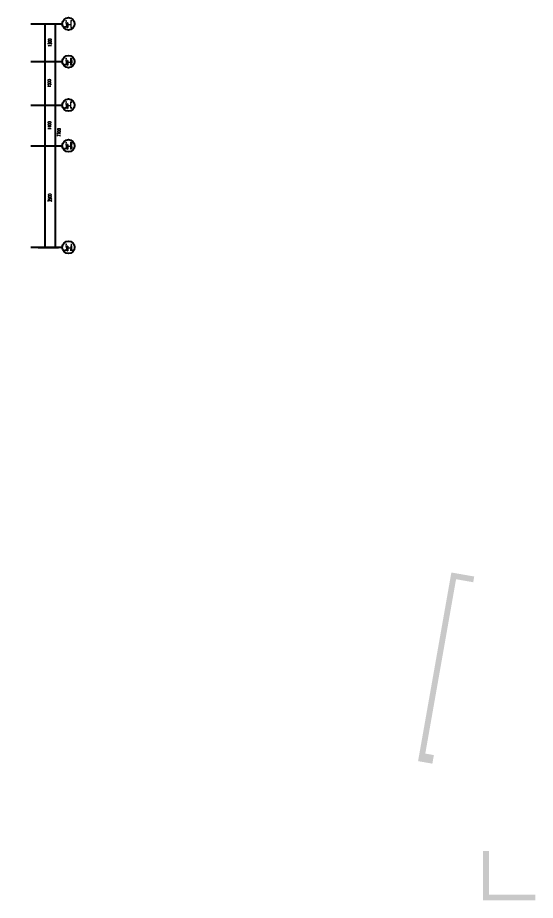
# Model space of a CAD drawing. Extents: x 184967 to 628822, y -100826 to 121332.
# Drawn here: x 575545 to 593366, y -56770 to -26357 of the extents above; entities that cross this region are included whole.
import ezdxf
from ezdxf.enums import TextEntityAlignment as Align

# ---------------------------------------------------------------- set-up
doc = ezdxf.new("R2010")
doc.units = 0
doc.header["$MEASUREMENT"] = 0
doc.layers.add('03-col-2F~4F$0$$0$COLU_HATCH', color=251, linetype='Continuous', lineweight=0)
doc.layers.add('AXIS_TEXT', color=7, linetype='Continuous')
doc.layers.add('PUB_DIM', color=3, linetype='Continuous')
doc.styles.add('_TCH_AXIS', font='COMPLEX', dxfattribs={"bigfont": 'GBCBIG'})
doc.styles.add('COMPLEX', font='COMPLEX')
doc.styles.add('尺寸标注', font='txt.shx', dxfattribs={"width": 0.6, "height": 110})
doc.dimstyles.new('1-50', dxfattribs={"dimscale": 50, "dimtxt": 110, "dimasz": 1, "dimexe": 2, "dimexo": 2, "dimgap": 0.6, "dimtad": 1, "dimdec": 0, "dimrnd": 5, "dimtxsty": '尺寸标注', "dimblk": 'ARCHTICK', "dimcen": 2.5, "dimclrd": 251, "dimclre": 251, "dimclrt": 50, "dimadec": 0, "dimazin": 0, "dimtfac": 1, "dimtdec": 0, "dimtix": 1, "dimtmove": 2, "dimatfit": 3, "dimldrblk": 'DOT', "dimfxl": 0, "dimarcsym": 0})

# ---------------------------------------------------------------- blocks, each defined once
blk = doc.blocks.new('_ArchTick')
at = {"color": 0, "linetype": 'ByBlock', "const_width": 0.4}
blk.add_lwpolyline([(-0.5, -0.5), (0.5, 0.5)], dxfattribs=at)
blk = doc.blocks.new('*D2115')
at = {"layer": 'Defpoints', "color": 0, "linetype": 'ByBlock', "transparency": 16777216}
for p in [(575545, -26571), (576845, -26571), (575545, -34271)]:
    blk.add_point(p, dxfattribs=at)
at = {"layer": 'PUB_DIM', "color": 251, "lineweight": -2, "transparency": 16777216}
for p, q in [((576595, -26571), (576945, -26571)), ((576845, -34271), (576845, -26571)), ((576595, -34271), (576945, -34271))]:
    blk.add_line(p, q, dxfattribs=at)
at = {"layer": 'PUB_DIM', "color": 251, "linetype": 'ByBlock', "lineweight": -2, "transparency": 16777216, "xscale": 50, "yscale": 50, "zscale": 50}
for p, rotation in [((576845, -26571), 90), ((576845, -34271), 270)]:
    blk.add_blockref('_ArchTick', p, dxfattribs=dict(at, rotation=rotation))
at = {"layer": 'PUB_DIM', "color": 50, "linetype": 'ByBlock', "transparency": 16777216, "insert": (576970, -30311), "char_height": 110, "attachment_point": 5, "rotation": 90, "style": '尺寸标注'}
blk.add_mtext('7700', dxfattribs=at)
blk = doc.blocks.new('_Dot')
at = {"color": 0, "linetype": 'ByBlock', "lineweight": -2}
blk.add_line((-0.5, 0), (-1, 0), dxfattribs=at)
at = {"color": 0, "linetype": 'ByBlock', "const_width": 0.5}
blk.add_lwpolyline([(-0.25, 0, 1), (0.25, 0, 1)], format="xyb", close=True, dxfattribs=at)
blk = doc.blocks.new('*D2116')
at = {"layer": 'Defpoints', "color": 0, "linetype": 'ByBlock', "transparency": 16777216}
for p in [(575996, -30771), (576496, -30771), (575996, -34271)]:
    blk.add_point(p, dxfattribs=at)
at = {"layer": 'PUB_DIM', "color": 251, "lineweight": -2, "transparency": 16777216}
for p, q in [((576246, -30771), (576596, -30771)), ((576496, -34271), (576496, -30771)), ((576246, -34271), (576596, -34271))]:
    blk.add_line(p, q, dxfattribs=at)
at = {"layer": 'PUB_DIM', "color": 251, "linetype": 'ByBlock', "lineweight": -2, "transparency": 16777216, "xscale": 50, "yscale": 50, "zscale": 50}
for p, rotation in [((576496, -30771), 90), ((576496, -34271), 270)]:
    blk.add_blockref('_ArchTick', p, dxfattribs=dict(at, rotation=rotation))
at = {"layer": 'PUB_DIM', "color": 50, "linetype": 'ByBlock', "transparency": 16777216, "insert": (576654, -32568), "char_height": 110, "attachment_point": 5, "rotation": 90, "style": '尺寸标注'}
blk.add_mtext('3500', dxfattribs=at)
blk = doc.blocks.new('*D2117')
at = {"layer": 'Defpoints', "color": 0, "linetype": 'ByBlock', "transparency": 16777216}
for p in [(575996, -29371), (576496, -29371), (575996, -30771)]:
    blk.add_point(p, dxfattribs=at)
at = {"layer": 'PUB_DIM', "color": 251, "lineweight": -2, "transparency": 16777216}
for p, q in [((576246, -29371), (576596, -29371)), ((576496, -30771), (576496, -29371)), ((576246, -30771), (576596, -30771))]:
    blk.add_line(p, q, dxfattribs=at)
at = {"layer": 'PUB_DIM', "color": 251, "linetype": 'ByBlock', "lineweight": -2, "transparency": 16777216, "xscale": 50, "yscale": 50, "zscale": 50}
for p, rotation in [((576496, -29371), 90), ((576496, -30771), 270)]:
    blk.add_blockref('_ArchTick', p, dxfattribs=dict(at, rotation=rotation))
at = {"layer": 'PUB_DIM', "color": 50, "linetype": 'ByBlock', "transparency": 16777216, "insert": (576640, -30071), "char_height": 110, "attachment_point": 5, "rotation": 90, "style": '尺寸标注'}
blk.add_mtext('1400', dxfattribs=at)
blk = doc.blocks.new('*D2118')
at = {"layer": 'Defpoints', "color": 0, "linetype": 'ByBlock', "transparency": 16777216}
for p in [(575996, -27871), (576496, -27871), (575996, -29371)]:
    blk.add_point(p, dxfattribs=at)
at = {"layer": 'PUB_DIM', "color": 251, "lineweight": -2, "transparency": 16777216}
for p, q in [((576246, -27871), (576596, -27871)), ((576496, -29371), (576496, -27871)), ((576246, -29371), (576596, -29371))]:
    blk.add_line(p, q, dxfattribs=at)
at = {"layer": 'PUB_DIM', "color": 251, "linetype": 'ByBlock', "lineweight": -2, "transparency": 16777216, "xscale": 50, "yscale": 50, "zscale": 50}
for p, rotation in [((576496, -27871), 90), ((576496, -29371), 270)]:
    blk.add_blockref('_ArchTick', p, dxfattribs=dict(at, rotation=rotation))
at = {"layer": 'PUB_DIM', "color": 50, "linetype": 'ByBlock', "transparency": 16777216, "insert": (576633, -28621), "char_height": 110, "attachment_point": 5, "rotation": 90, "style": '尺寸标注'}
blk.add_mtext('1500', dxfattribs=at)
blk = doc.blocks.new('*D2119')
at = {"layer": 'Defpoints', "color": 0, "linetype": 'ByBlock', "transparency": 16777216}
for p in [(575996, -26571), (576496, -26571), (575996, -27871)]:
    blk.add_point(p, dxfattribs=at)
at = {"layer": 'PUB_DIM', "color": 251, "lineweight": -2, "transparency": 16777216}
for p, q in [((576246, -26571), (576596, -26571)), ((576496, -27871), (576496, -26571)), ((576246, -27871), (576596, -27871))]:
    blk.add_line(p, q, dxfattribs=at)
at = {"layer": 'PUB_DIM', "color": 251, "linetype": 'ByBlock', "lineweight": -2, "transparency": 16777216, "xscale": 50, "yscale": 50, "zscale": 50}
for p, rotation in [((576496, -26571), 90), ((576496, -27871), 270)]:
    blk.add_blockref('_ArchTick', p, dxfattribs=dict(at, rotation=rotation))
at = {"layer": 'PUB_DIM', "color": 50, "linetype": 'ByBlock', "transparency": 16777216, "insert": (576651, -27221), "char_height": 110, "attachment_point": 5, "rotation": 90, "style": '尺寸标注'}
blk.add_mtext('1300', dxfattribs=at)
blk = doc.blocks.new('_AXISO')
blk.add_circle((0, 0), 0.5)
at = {"layer": 'AXIS_TEXT', "style": 'COMPLEX', "width": 1.041667}
blk.add_attdef('A', text='', height=0.56, dxfattribs=at).set_placement((-0.25, -0.28), (0.25, -0.28), align=Align.FIT)

msp = doc.modelspace()

# ---------------------------------------------------------------- hatches: boundary and pattern name
at = {"layer": '03-col-2F~4F$0$$0$COLU_HATCH'}
for points in [[(590637.2, -45705.3), (589578, -51712.6), (589873.4, -51764.7), (589821.3, -52060.2), (589525.9, -52008.1), (589328.9, -51973.3), (590475, -45473.6), (591262.8, -45612.5), (591228.1, -45809.5)], [(591566.2, -55069.5), (591566.2, -56769.5), (593366.2, -56769.5), (593366.2, -56569.5), (591766.2, -56569.5), (591766.2, -55069.5)]]:
    msp.add_hatch(color=256, dxfattribs=at).paths.add_polyline_path(points)

# ---------------------------------------------------------------- linework, layer by layer
at = {"layer": 'PUB_DIM', "linetype": 'ByBlock'}
for p, q in [((575995.9, -26570.7), (577079.5, -26570.7)), ((575995.9, -27870.7), (577079.5, -27870.7)), ((575995.9, -29370.7), (577079.5, -29370.7)), ((575995.9, -30770.7), (577079.5, -30770.7)), ((575995.9, -34270.7), (577079.5, -34270.7))]:
    msp.add_line(p, q, dxfattribs=at)

# ---------------------------------------------------------------- block references
ref = msp.add_blockref('_AXISO', (577292.9, -26570.7), dxfattribs=dict(at, xscale=426.6560000000001, yscale=426.6560000000001, zscale=426.6560000000001))
ref.add_attrib('A', '3a-E', dxfattribs={"layer": 'AXIS_TEXT', "height": 241.35, "style": '_TCH_AXIS', "width": 0.259259}).set_placement((577172.2, -26691.4), (577413.6, -26691.4), align=Align.FIT)
ref = msp.add_blockref('_AXISO', (577292.9, -27870.7), dxfattribs=dict(at, xscale=426.6560000000001, yscale=426.6560000000001, zscale=426.6560000000001))
ref.add_attrib('A', '3a-D', dxfattribs={"layer": 'AXIS_TEXT', "height": 241.35, "style": '_TCH_AXIS', "width": 0.256098}).set_placement((577172.2, -27991.4), (577413.6, -27991.4), align=Align.FIT)
ref = msp.add_blockref('_AXISO', (577292.9, -29370.7), dxfattribs=dict(at, xscale=426.6560000000001, yscale=426.6560000000001, zscale=426.6560000000001))
ref.add_attrib('A', '3a-C', dxfattribs={"layer": 'AXIS_TEXT', "height": 241.35, "style": '_TCH_AXIS', "width": 0.2625}).set_placement((577172.2, -29491.4), (577413.6, -29491.4), align=Align.FIT)
ref = msp.add_blockref('_AXISO', (577292.9, -30770.7), dxfattribs=dict(at, xscale=426.6560000000001, yscale=426.6560000000001, zscale=426.6560000000001))
ref.add_attrib('A', '3a-B', dxfattribs={"layer": 'AXIS_TEXT', "height": 241.35, "style": '_TCH_AXIS', "width": 0.256098}).set_placement((577172.2, -30891.4), (577413.6, -30891.4), align=Align.FIT)
ref = msp.add_blockref('_AXISO', (577292.9, -34270.7), dxfattribs=dict(at, xscale=426.6560000000001, yscale=426.6560000000001, zscale=426.6560000000001))
ref.add_attrib('A', '3a-A', dxfattribs={"layer": 'AXIS_TEXT', "height": 241.35, "style": '_TCH_AXIS', "width": 0.253012}).set_placement((577172.2, -34391.4), (577413.6, -34391.4), align=Align.FIT)

# ---------------------------------------------------------------- dimensions: what is measured, and where the dimension line sits
for base, p1, p2, text, picture, middle in [((576845, -26570.7), (575545, -34270.7), (575545, -26570.7), '7700', '*D2115', (576969.6, -30311.1)), ((576495.9, -26570.7), (575995.9, -27870.7), (575995.9, -26570.7), '1300', '*D2119', (576650.6, -27220.7)), ((576495.9, -27870.7), (575995.9, -29370.7), (575995.9, -27870.7), '1500', '*D2118', (576633.2, -28620.7)), ((576495.9, -29370.7), (575995.9, -30770.7), (575995.9, -29370.7), '1400', '*D2117', (576639.9, -30070.7)), ((576495.9, -30770.7), (575995.9, -34270.7), (575995.9, -30770.7), '3500', '*D2116', (576653.5, -32568.4))]:
    dim = msp.add_linear_dim(base=base, p1=p1, p2=p2, angle=90, text=text, dimstyle='1-50', override={"dimfxl": 5, "dimfxlon": 1}, dxfattribs=at)
    dim.commit()
    dim.dimension.update_dxf_attribs({"geometry": picture, "text_midpoint": middle, "dimtype": 161})

doc.saveas('drawing.dxf')
